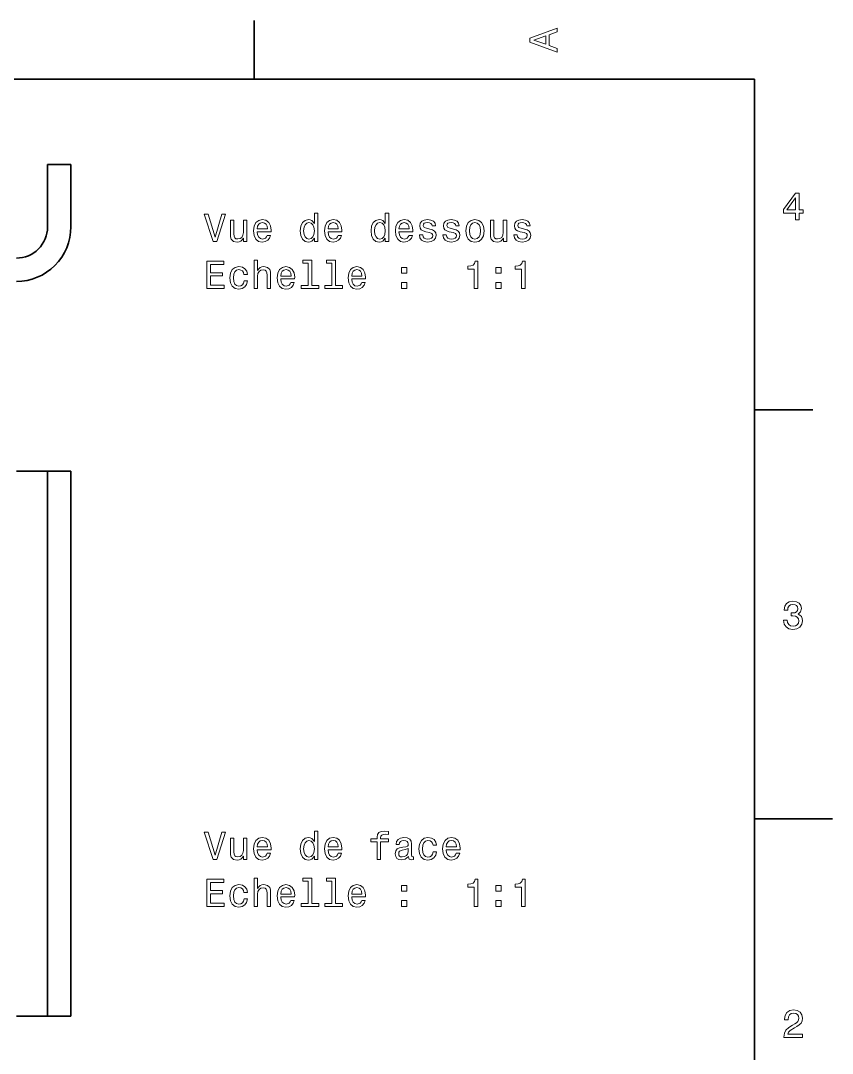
# Model space of a CAD drawing. Extents: x 0 to 297, y 0 to 210.
# Drawn here: x 192.7 to 297, y 74.9 to 207.5 of the extents above; entities that cross this region are included whole.
import ezdxf

# ---------------------------------------------------------------- set-up
doc = ezdxf.new("R2010")
doc.units = 0

msp = doc.modelspace()

# ---------------------------------------------------------------- linework, layer by layer
at = {"color": 7, "lineweight": 35, "ltscale": 0.1875}
for p, q in [((222.699997, 200), (222.699997, 207.5)), ((287, 157.5), (294.5, 157.5))]:
    msp.add_line(p, q, dxfattribs=at)
at = {"color": 7, "lineweight": 35}
for p, q in [((287, 200), (10, 200)), ((287, 10), (287, 200)), ((196.168152, 149.636536), (196.168152, 79.636543)), ((199.168152, 149.636536), (199.168152, 79.636543))]:
    msp.add_line(p, q, dxfattribs=at)
at = {"color": 7, "lineweight": 35, "ltscale": 0.2}
for p, q in [((196.168152, 189.00708), (196.168152, 181.00708)), ((199.168152, 189.00708), (199.168152, 181.00708))]:
    msp.add_line(p, q, dxfattribs=at)
at = {"color": 7, "lineweight": 35, "ltscale": 0.075}
for p, q in [((199.168152, 189.00708), (196.168152, 189.00708)), ((199.168152, 149.636536), (196.168152, 149.636536)), ((199.168152, 79.636543), (196.168152, 79.636543))]:
    msp.add_line(p, q, dxfattribs=at)
at = {"color": 7, "lineweight": 35, "ltscale": 0.1}
for p, q in [((196.168152, 149.636536), (192.168152, 149.636536)), ((196.168152, 79.636543), (192.168152, 79.636543))]:
    msp.add_line(p, q, dxfattribs=at)
at = {"color": 7, "lineweight": 35, "ltscale": 0.25}
msp.add_line((287, 105), (297, 105), dxfattribs=at)
at = {"color": 7, "lineweight": 13}
for points in [[(261.633209, 203.466858), (261.633209, 203.930847), (260.604401, 204.298996), (260.604401, 205.695969), (261.633209, 206.064133), (261.633209, 206.538193), (258.128174, 205.257217), (258.128174, 204.742798)], [(260.17572, 204.460388), (258.632477, 205), (260.17572, 205.539627)], [(292.277374, 181.916794), (292.731262, 181.916794), (292.731262, 182.784225), (293.23056, 182.784225), (293.23056, 183.187683), (292.731262, 183.187683), (292.731262, 185.341141), (292.272339, 185.341141), (290.739197, 183.228027), (290.739197, 182.784225), (292.277374, 182.784225)], [(291.162842, 183.187683), (292.277374, 184.756134), (292.277374, 183.187683)], [(218.56369, 182.655502), (217.686157, 179.674942), (216.783432, 182.655502), (216.304321, 182.655502), (217.434006, 179.150452), (217.938324, 179.150452), (219.042786, 182.655502)], [(221.766129, 181.858658), (221.322327, 181.858658), (221.322327, 180.295258), (221.271896, 179.932159), (221.125641, 179.669907), (220.898697, 179.508514), (220.601151, 179.458084), (220.36412, 179.498428), (220.212814, 179.619476), (220.12709, 179.826248), (220.106918, 180.118744), (220.106918, 181.858658), (219.663116, 181.858658), (219.663116, 180.0784), (219.678238, 179.720337), (219.774063, 179.422791), (220.066574, 179.150452), (220.535583, 179.054626), (220.78775, 179.089935), (221.004608, 179.18071), (221.191208, 179.337051), (221.342499, 179.563995), (221.342499, 179.150452), (221.766129, 179.150452)], [(223.102585, 180.375961), (224.877808, 180.375961), (224.882843, 180.582733), (224.802155, 181.162704), (224.580261, 181.59642), (224.227234, 181.858658), (223.758209, 181.954483), (223.299271, 181.853622), (222.946243, 181.571198), (222.719299, 181.112274), (222.638611, 180.50708), (222.714264, 179.886765), (222.941208, 179.432877), (223.289185, 179.150452), (223.743073, 179.054626), (224.136444, 179.120193), (224.459213, 179.291656), (224.696243, 179.563995), (224.832413, 179.927109), (224.393661, 179.927109), (224.302872, 179.725372), (224.171753, 179.574081), (223.798553, 179.453049), (223.511093, 179.508514), (223.294235, 179.685028), (223.153015, 179.972504), (223.102585, 180.360825)], [(230.450577, 179.569046), (230.450577, 179.150452), (230.894379, 179.150452), (230.894379, 182.771484), (230.455612, 182.771484), (230.455612, 181.445114), (230.117722, 181.8284), (229.91095, 181.919189), (229.67392, 181.954483), (229.245239, 181.853622), (228.912384, 181.571198), (228.695526, 181.11731), (228.619888, 180.50708), (228.695526, 179.896851), (228.912384, 179.437912), (229.245239, 179.150452), (229.67392, 179.054626), (229.91095, 179.089935), (230.122757, 179.18071)], [(232.210663, 180.375961), (233.98587, 180.375961), (233.990921, 180.582733), (233.910233, 181.162704), (233.688324, 181.59642), (233.335297, 181.858658), (232.866272, 181.954483), (232.407349, 181.853622), (232.054321, 181.571198), (231.827377, 181.112274), (231.746689, 180.50708), (231.822327, 179.886765), (232.049271, 179.432877), (232.397263, 179.150452), (232.851151, 179.054626), (233.244522, 179.120193), (233.567291, 179.291656), (233.804321, 179.563995), (233.940491, 179.927109), (233.501724, 179.927109), (233.41095, 179.725372), (233.279816, 179.574081), (232.906631, 179.453049), (232.619156, 179.508514), (232.402298, 179.685028), (232.261093, 179.972504), (232.210663, 180.360825)], [(239.55864, 179.569046), (239.55864, 179.150452), (240.002441, 179.150452), (240.002441, 182.771484), (239.56369, 182.771484), (239.56369, 181.445114), (239.225784, 181.8284), (239.019012, 181.919189), (238.781982, 181.954483), (238.353317, 181.853622), (238.020462, 181.571198), (237.803604, 181.11731), (237.727951, 180.50708), (237.803604, 179.896851), (238.020462, 179.437912), (238.353317, 179.150452), (238.781982, 179.054626), (239.019012, 179.089935), (239.230835, 179.18071)], [(241.318726, 180.375961), (243.093948, 180.375961), (243.098984, 180.582733), (243.018295, 181.162704), (242.796387, 181.59642), (242.443375, 181.858658), (241.97435, 181.954483), (241.515411, 181.853622), (241.162384, 181.571198), (240.93544, 181.112274), (240.854752, 180.50708), (240.930405, 179.886765), (241.157349, 179.432877), (241.505325, 179.150452), (241.959213, 179.054626), (242.352585, 179.120193), (242.675354, 179.291656), (242.912384, 179.563995), (243.048553, 179.927109), (242.609802, 179.927109), (242.519012, 179.725372), (242.387894, 179.574081), (242.014694, 179.453049), (241.727234, 179.508514), (241.510376, 179.685028), (241.369156, 179.972504), (241.318726, 180.360825)], [(245.292786, 180.728989), (244.86412, 180.829849), (244.546387, 180.945847), (244.440491, 181.182877), (244.470749, 181.349304), (244.57666, 181.470337), (244.748123, 181.54599), (244.995239, 181.576248), (245.232269, 181.54599), (245.418869, 181.4552), (245.539917, 181.319046), (245.590347, 181.137482), (246.024063, 181.137482), (246.024063, 181.147568), (245.94841, 181.475372), (245.741638, 181.73259), (245.418869, 181.893967), (244.995239, 181.954483), (244.566559, 181.893967), (244.253891, 181.727539), (244.057205, 181.480423), (243.996674, 181.16774), (244.042068, 180.865143), (244.183289, 180.653336), (244.415268, 180.502029), (244.753174, 180.396133), (245.247406, 180.275085), (245.549988, 180.149017), (245.630692, 180.048141), (245.66095, 179.896851), (245.615555, 179.710251), (245.494522, 179.569046), (245.297836, 179.478256), (245.035583, 179.447998), (244.758209, 179.478256), (244.556488, 179.584167), (244.420319, 179.755646), (244.364838, 179.992676), (243.936157, 179.992676), (244.006775, 179.589218), (244.213547, 179.296707), (244.541351, 179.120193), (244.995239, 179.054626), (245.469299, 179.120193), (245.817291, 179.296707), (246.029099, 179.579132), (246.104752, 179.947281), (246.049271, 180.264999), (245.892929, 180.481857), (245.635727, 180.623077)], [(248.328812, 180.728989), (247.900146, 180.829849), (247.582413, 180.945847), (247.476501, 181.182877), (247.506775, 181.349304), (247.612671, 181.470337), (247.784149, 181.54599), (248.031265, 181.576248), (248.268295, 181.54599), (248.454895, 181.4552), (248.575928, 181.319046), (248.626373, 181.137482), (249.060089, 181.137482), (249.060089, 181.147568), (248.984436, 181.475372), (248.777664, 181.73259), (248.454895, 181.893967), (248.031265, 181.954483), (247.602585, 181.893967), (247.289917, 181.727539), (247.093231, 181.480423), (247.0327, 181.16774), (247.078094, 180.865143), (247.219299, 180.653336), (247.451294, 180.502029), (247.789185, 180.396133), (248.283417, 180.275085), (248.586014, 180.149017), (248.666718, 180.048141), (248.69696, 179.896851), (248.651581, 179.710251), (248.530548, 179.569046), (248.333862, 179.478256), (248.071609, 179.447998), (247.794235, 179.478256), (247.592499, 179.584167), (247.456329, 179.755646), (247.400864, 179.992676), (246.972183, 179.992676), (247.042786, 179.589218), (247.249557, 179.296707), (247.577377, 179.120193), (248.031265, 179.054626), (248.505325, 179.120193), (248.853302, 179.296707), (249.065125, 179.579132), (249.140778, 179.947281), (249.085297, 180.264999), (248.928955, 180.481857), (248.671753, 180.623077)], [(249.907349, 180.502029), (249.988037, 179.886765), (250.220032, 179.432877), (250.588181, 179.150452), (251.082413, 179.054626), (251.571609, 179.150452), (251.939758, 179.427826), (252.171753, 179.881714), (252.257492, 180.502029), (252.171753, 181.11731), (251.939758, 181.576248), (251.571609, 181.853622), (251.082413, 181.954483), (250.588181, 181.853622), (250.220032, 181.571198), (249.988037, 181.11731)], [(255.162384, 181.858658), (254.718582, 181.858658), (254.718582, 180.295258), (254.668152, 179.932159), (254.521896, 179.669907), (254.294952, 179.508514), (253.997406, 179.458084), (253.760376, 179.498428), (253.60907, 179.619476), (253.523331, 179.826248), (253.503159, 180.118744), (253.503159, 181.858658), (253.059357, 181.858658), (253.059357, 180.0784), (253.074493, 179.720337), (253.170319, 179.422791), (253.462814, 179.150452), (253.931839, 179.054626), (254.18399, 179.089935), (254.400864, 179.18071), (254.587463, 179.337051), (254.738754, 179.563995), (254.738754, 179.150452), (255.162384, 179.150452)], [(257.43689, 180.728989), (257.008209, 180.829849), (256.690491, 180.945847), (256.584564, 181.182877), (256.614838, 181.349304), (256.720734, 181.470337), (256.892212, 181.54599), (257.139343, 181.576248), (257.376373, 181.54599), (257.562958, 181.4552), (257.68399, 181.319046), (257.734436, 181.137482), (258.168152, 181.137482), (258.168152, 181.147568), (258.092499, 181.475372), (257.885742, 181.73259), (257.562958, 181.893967), (257.139343, 181.954483), (256.710663, 181.893967), (256.39798, 181.727539), (256.201294, 181.480423), (256.140778, 181.16774), (256.186157, 180.865143), (256.327362, 180.653336), (256.559357, 180.502029), (256.897247, 180.396133), (257.391479, 180.275085), (257.694092, 180.149017), (257.77478, 180.048141), (257.805023, 179.896851), (257.759644, 179.710251), (257.638611, 179.569046), (257.441925, 179.478256), (257.179688, 179.447998), (256.902283, 179.478256), (256.700562, 179.584167), (256.564392, 179.755646), (256.508911, 179.992676), (256.080261, 179.992676), (256.150848, 179.589218), (256.357635, 179.296707), (256.685425, 179.120193), (257.139343, 179.054626), (257.613403, 179.120193), (257.961365, 179.296707), (258.173187, 179.579132), (258.24884, 179.947281), (258.193359, 180.264999), (258.037018, 180.481857), (257.779816, 180.623077)], [(223.102585, 180.749161), (223.158066, 181.097137), (223.294235, 181.35434), (223.501007, 181.510681), (223.773346, 181.566162), (224.040634, 181.510681), (224.247406, 181.35434), (224.373489, 181.097137), (224.418869, 180.749161)], [(229.749557, 181.556076), (230.042068, 181.485474), (230.263977, 181.288788), (230.395096, 180.960968), (230.445526, 180.50708), (230.395096, 180.048141), (230.263977, 179.720337), (230.042068, 179.5186), (229.749557, 179.453049), (229.472183, 179.5186), (229.260376, 179.720337), (229.119156, 180.053192), (229.073776, 180.50708), (229.119156, 180.955933), (229.260376, 181.283737), (229.472183, 181.485474)], [(232.210663, 180.749161), (232.266129, 181.097137), (232.402298, 181.35434), (232.60907, 181.510681), (232.881409, 181.566162), (233.148697, 181.510681), (233.355469, 181.35434), (233.481552, 181.097137), (233.526947, 180.749161)], [(238.857635, 181.556076), (239.150146, 181.485474), (239.37204, 181.288788), (239.503174, 180.960968), (239.553604, 180.50708), (239.503174, 180.048141), (239.37204, 179.720337), (239.150146, 179.5186), (238.857635, 179.453049), (238.580261, 179.5186), (238.368439, 179.720337), (238.227234, 180.053192), (238.181839, 180.50708), (238.227234, 180.955933), (238.368439, 181.283737), (238.580261, 181.485474)], [(241.318726, 180.749161), (241.374207, 181.097137), (241.510376, 181.35434), (241.717148, 181.510681), (241.989471, 181.566162), (242.256775, 181.510681), (242.463547, 181.35434), (242.58963, 181.097137), (242.63501, 180.749161)], [(250.361237, 180.50708), (250.406616, 180.960968), (250.547836, 181.288788), (250.77478, 181.490509), (251.082413, 181.561111), (251.38501, 181.490509), (251.611954, 181.293823), (251.753174, 180.960968), (251.803589, 180.50708), (251.753174, 180.048141), (251.611954, 179.715286), (251.38501, 179.513565), (251.082413, 179.447998), (250.77478, 179.513565), (250.547836, 179.715286), (250.406616, 180.048141)], [(216.62709, 173.103622), (218.8461, 173.103622), (218.8461, 173.527252), (217.091064, 173.527252), (217.091064, 174.712418), (218.654465, 174.712418), (218.654465, 175.130997), (217.091064, 175.130997), (217.091064, 176.179993), (218.805756, 176.179993), (218.805756, 176.603622), (216.62709, 176.603622)], [(222.714264, 173.103622), (223.158066, 173.103622), (223.158066, 174.667023), (223.203461, 175.025085), (223.349701, 175.287338), (223.57666, 175.44873), (223.879242, 175.509247), (224.121323, 175.458817), (224.272614, 175.322647), (224.348267, 175.095703), (224.373489, 174.793106), (224.373489, 173.103622), (224.817291, 173.103622), (224.817291, 174.883881), (224.797119, 175.241943), (224.706329, 175.539505), (224.408783, 175.811829), (223.944809, 175.907654), (223.692642, 175.87236), (223.475784, 175.776535), (223.294235, 175.625229), (223.158066, 175.418457), (223.158066, 176.724655), (222.714264, 176.724655)], [(229.668869, 176.351456), (229.668869, 173.476822), (228.756042, 173.476822), (228.756042, 173.103622), (231.020462, 173.103622), (231.020462, 173.476822), (230.112671, 173.476822), (230.112671, 176.724655), (228.9729, 176.724655), (228.9729, 176.351456)], [(232.704895, 176.351456), (232.704895, 173.476822), (231.792068, 173.476822), (231.792068, 173.103622), (234.056488, 173.103622), (234.056488, 173.476822), (233.148697, 173.476822), (233.148697, 176.724655), (232.008926, 176.724655), (232.008926, 176.351456)], [(250.991638, 173.103622), (251.450562, 173.103622), (251.450562, 176.628845), (251.107635, 176.628845), (251.016846, 176.321198), (250.835297, 176.114426), (250.557922, 175.993393), (250.174637, 175.953049), (250.174637, 175.594971), (250.991638, 175.594971)], [(257.06369, 173.103622), (257.522614, 173.103622), (257.522614, 176.628845), (257.179688, 176.628845), (257.088898, 176.321198), (256.907349, 176.114426), (256.629974, 175.993393), (256.246674, 175.953049), (256.246674, 175.594971), (257.06369, 175.594971)], [(221.403015, 174.914139), (221.841782, 174.914139), (221.751007, 175.317596), (221.534149, 175.63533), (221.196243, 175.832016), (220.757492, 175.907654), (220.273346, 175.806793), (219.905182, 175.524368), (219.673203, 175.065445), (219.592499, 174.450165), (219.668152, 173.839935), (219.895096, 173.386047), (220.253174, 173.103622), (220.742355, 173.007797), (221.176071, 173.08345), (221.513977, 173.295258), (221.745956, 173.628113), (221.846832, 174.071915), (221.423203, 174.071915), (221.347549, 173.789505), (221.206329, 173.577682), (221.004608, 173.446564), (220.757492, 173.406219), (220.44986, 173.471771), (220.227951, 173.673508), (220.091782, 174.001312), (220.046387, 174.465302), (220.091782, 174.919189), (220.232986, 175.246994), (220.459946, 175.44873), (220.757492, 175.519333), (221.01973, 175.473938), (221.216431, 175.357941), (221.347549, 175.166306)], [(226.138611, 174.329132), (227.913834, 174.329132), (227.918869, 174.535904), (227.838181, 175.115875), (227.616272, 175.549591), (227.26326, 175.811829), (226.794235, 175.907654), (226.335297, 175.806793), (225.982269, 175.524368), (225.755325, 175.065445), (225.674637, 174.460251), (225.75029, 173.839935), (225.977234, 173.386047), (226.325211, 173.103622), (226.779099, 173.007797), (227.17247, 173.073364), (227.495239, 173.244827), (227.732269, 173.517166), (227.868439, 173.88028), (227.429688, 173.88028), (227.338898, 173.678543), (227.207779, 173.527252), (226.834579, 173.406219), (226.547119, 173.461685), (226.330261, 173.638199), (226.189041, 173.925674), (226.138611, 174.313995)], [(226.138611, 174.702332), (226.194092, 175.050308), (226.330261, 175.30751), (226.537033, 175.463852), (226.809357, 175.519333), (227.07666, 175.463852), (227.283432, 175.30751), (227.4095, 175.050308), (227.454895, 174.702332)], [(235.246689, 174.329132), (237.021896, 174.329132), (237.026947, 174.535904), (236.946259, 175.115875), (236.72435, 175.549591), (236.371323, 175.811829), (235.902298, 175.907654), (235.443375, 175.806793), (235.090347, 175.524368), (234.863403, 175.065445), (234.7827, 174.460251), (234.858353, 173.839935), (235.085297, 173.386047), (235.433289, 173.103622), (235.887177, 173.007797), (236.280548, 173.073364), (236.603317, 173.244827), (236.840347, 173.517166), (236.976501, 173.88028), (236.53775, 173.88028), (236.446976, 173.678543), (236.315842, 173.527252), (235.942642, 173.406219), (235.655182, 173.461685), (235.438324, 173.638199), (235.297119, 173.925674), (235.246689, 174.313995)], [(235.246689, 174.702332), (235.302155, 175.050308), (235.438324, 175.30751), (235.645096, 175.463852), (235.917435, 175.519333), (236.184723, 175.463852), (236.391495, 175.30751), (236.517578, 175.050308), (236.562958, 174.702332)], [(241.626373, 175.060394), (242.322327, 175.060394), (242.322327, 175.811829), (241.626373, 175.811829)], [(253.770447, 175.060394), (254.466415, 175.060394), (254.466415, 175.811829), (253.770447, 175.811829)], [(241.626373, 173.103622), (242.322327, 173.103622), (242.322327, 173.855057), (241.626373, 173.855057)], [(253.770447, 173.103622), (254.466415, 173.103622), (254.466415, 173.855057), (253.770447, 173.855057)], [(290.729126, 130.51622), (290.729126, 130.480911), (290.809814, 129.996765), (291.046844, 129.633652), (291.420044, 129.401657), (291.914276, 129.315933), (292.438782, 129.401657), (292.832153, 129.623566), (293.08429, 129.976593), (293.175079, 130.430481), (293.134735, 130.728027), (293.023773, 130.970108), (292.842224, 131.156708), (292.600159, 131.292877), (292.927948, 131.565216), (293.043945, 131.998932), (292.968292, 132.392303), (292.751434, 132.68985), (292.398407, 132.87645), (291.914276, 132.942017), (291.460388, 132.861313), (291.112396, 132.63942), (290.885468, 132.286392), (290.809814, 131.817368), (290.809814, 131.782074), (291.258636, 131.782074), (291.299011, 132.104828), (291.430115, 132.336823), (291.641937, 132.478027), (291.939484, 132.528473), (292.201721, 132.488113), (292.393372, 132.382217), (292.509369, 132.210739), (292.554749, 131.97876), (292.509369, 131.731628), (292.388336, 131.565216), (292.176514, 131.46434), (291.889069, 131.434082), (291.692383, 131.439133), (291.692383, 131.04071), (291.939484, 131.050797), (292.257202, 131.005417), (292.494232, 130.884369), (292.635468, 130.687683), (292.685883, 130.430481), (292.630402, 130.13797), (292.484161, 129.921112), (292.252167, 129.784943), (291.944519, 129.739563), (291.626801, 129.789993), (291.394806, 129.941284), (291.248566, 130.183365), (291.193085, 130.51622)], [(218.56369, 103.284958), (217.686157, 100.304413), (216.783432, 103.284958), (216.304321, 103.284958), (217.434006, 99.779915), (217.938324, 99.779915), (219.042786, 103.284958)], [(221.766129, 102.488129), (221.322327, 102.488129), (221.322327, 100.924728), (221.271896, 100.561615), (221.125641, 100.29937), (220.898697, 100.137985), (220.601151, 100.087555), (220.36412, 100.127899), (220.212814, 100.248932), (220.12709, 100.455704), (220.106918, 100.748215), (220.106918, 102.488129), (219.663116, 102.488129), (219.663116, 100.70787), (219.678238, 100.3498), (219.774063, 100.052246), (220.066574, 99.779915), (220.535583, 99.684097), (220.78775, 99.719398), (221.004608, 99.810173), (221.191208, 99.966515), (221.342499, 100.193459), (221.342499, 99.779915), (221.766129, 99.779915)], [(223.102585, 101.005417), (224.877808, 101.005417), (224.882843, 101.212189), (224.802155, 101.79216), (224.580261, 102.225883), (224.227234, 102.488129), (223.758209, 102.583946), (223.299271, 102.483086), (222.946243, 102.200661), (222.719299, 101.74173), (222.638611, 101.136543), (222.714264, 100.516228), (222.941208, 100.062332), (223.289185, 99.779915), (223.743073, 99.684097), (224.136444, 99.749657), (224.459213, 99.921127), (224.696243, 100.193459), (224.832413, 100.556572), (224.393661, 100.556572), (224.302872, 100.354843), (224.171753, 100.203545), (223.798553, 100.082512), (223.511093, 100.137985), (223.294235, 100.314499), (223.153015, 100.601959), (223.102585, 100.990288)], [(223.102585, 101.378616), (223.158066, 101.726601), (223.294235, 101.983803), (223.501007, 102.140144), (223.773346, 102.195618), (224.040634, 102.140144), (224.247406, 101.983803), (224.373489, 101.726601), (224.418869, 101.378616)], [(230.450577, 100.198502), (230.450577, 99.779915), (230.894379, 99.779915), (230.894379, 103.400955), (230.455612, 103.400955), (230.455612, 102.074585), (230.117722, 102.45787), (229.91095, 102.548645), (229.67392, 102.583946), (229.245239, 102.483086), (228.912384, 102.200661), (228.695526, 101.746773), (228.619888, 101.136543), (228.695526, 100.526314), (228.912384, 100.067375), (229.245239, 99.779915), (229.67392, 99.684097), (229.91095, 99.719398), (230.122757, 99.810173)], [(229.749557, 102.185532), (230.042068, 102.114929), (230.263977, 101.918243), (230.395096, 101.590431), (230.445526, 101.136543), (230.395096, 100.677612), (230.263977, 100.3498), (230.042068, 100.148071), (229.749557, 100.082512), (229.472183, 100.148071), (229.260376, 100.3498), (229.119156, 100.682655), (229.073776, 101.136543), (229.119156, 101.585388), (229.260376, 101.9132), (229.472183, 102.114929)], [(232.210663, 101.005417), (233.98587, 101.005417), (233.990921, 101.212189), (233.910233, 101.79216), (233.688324, 102.225883), (233.335297, 102.488129), (232.866272, 102.583946), (232.407349, 102.483086), (232.054321, 102.200661), (231.827377, 101.74173), (231.746689, 101.136543), (231.822327, 100.516228), (232.049271, 100.062332), (232.397263, 99.779915), (232.851151, 99.684097), (233.244522, 99.749657), (233.567291, 99.921127), (233.804321, 100.193459), (233.940491, 100.556572), (233.501724, 100.556572), (233.41095, 100.354843), (233.279816, 100.203545), (232.906631, 100.082512), (232.619156, 100.137985), (232.402298, 100.314499), (232.261093, 100.601959), (232.210663, 100.990288)], [(232.210663, 101.378616), (232.266129, 101.726601), (232.402298, 101.983803), (232.60907, 102.140144), (232.881409, 102.195618), (233.148697, 102.140144), (233.355469, 101.983803), (233.481552, 101.726601), (233.526947, 101.378616)], [(238.509644, 102.019112), (238.509644, 99.779915), (238.953461, 99.779915), (238.953461, 102.019112), (239.962097, 102.019112), (239.962097, 102.397346), (238.953461, 102.397346), (238.953461, 102.563774), (238.988754, 102.765503), (239.104752, 102.901672), (239.301437, 102.982361), (239.583862, 103.012627), (239.962097, 102.992455), (239.962097, 103.375732), (239.483002, 103.400955), (239.049286, 103.35556), (238.746689, 103.219398), (238.565125, 102.982361), (238.509644, 102.64447), (238.509644, 102.397346), (237.697693, 102.397346), (237.697693, 102.019112)], [(242.539185, 100.132942), (242.539185, 100.117813), (242.564407, 99.946342), (242.64006, 99.825302), (242.957779, 99.729485), (243.204895, 99.769829), (243.204895, 100.11277), (243.098984, 100.097641), (242.957779, 100.1632), (242.932556, 100.364929), (242.932556, 101.766945), (242.87204, 102.125015), (242.695526, 102.377174), (242.387894, 102.528473), (241.954178, 102.583946), (241.530548, 102.52343), (241.217865, 102.351959), (241.021179, 102.084671), (240.955612, 101.731644), (240.955612, 101.701385), (241.354034, 101.701385), (241.389328, 101.9132), (241.50029, 102.064499), (241.681839, 102.155273), (241.939041, 102.190575), (242.186157, 102.165359), (242.362671, 102.089714), (242.468582, 101.958588), (242.503891, 101.777031), (242.483719, 101.565216), (242.403015, 101.459312), (242.201294, 101.408875), (241.823059, 101.36853), (241.389328, 101.277756), (241.081696, 101.116371), (240.900146, 100.864212), (240.844666, 100.491013), (240.895096, 100.158157), (241.051437, 99.911041), (241.303604, 99.7547), (241.651581, 99.699226), (242.120605, 99.80513)], [(245.691208, 101.590431), (246.129974, 101.590431), (246.039185, 101.993889), (245.822327, 102.311615), (245.484436, 102.508301), (245.04567, 102.583946), (244.561523, 102.483086), (244.193359, 102.200661), (243.96138, 101.74173), (243.880692, 101.126457), (243.956329, 100.516228), (244.183289, 100.062332), (244.541351, 99.779915), (245.030548, 99.684097), (245.464264, 99.759743), (245.802155, 99.971558), (246.034149, 100.304413), (246.13501, 100.748215), (245.71138, 100.748215), (245.635727, 100.465797), (245.494522, 100.253975), (245.292786, 100.122856), (245.04567, 100.082512), (244.738037, 100.148071), (244.516129, 100.3498), (244.379974, 100.677612), (244.334579, 101.141586), (244.379974, 101.595474), (244.521179, 101.923286), (244.748123, 102.125015), (245.04567, 102.195618), (245.307922, 102.15023), (245.504608, 102.034241), (245.635727, 101.842598)], [(247.390778, 101.005417), (249.165985, 101.005417), (249.171036, 101.212189), (249.090332, 101.79216), (248.868439, 102.225883), (248.515411, 102.488129), (248.046387, 102.583946), (247.587463, 102.483086), (247.234436, 102.200661), (247.007492, 101.74173), (246.926788, 101.136543), (247.002441, 100.516228), (247.229385, 100.062332), (247.577377, 99.779915), (248.031265, 99.684097), (248.424637, 99.749657), (248.747406, 99.921127), (248.984436, 100.193459), (249.120605, 100.556572), (248.681839, 100.556572), (248.591064, 100.354843), (248.45993, 100.203545), (248.086731, 100.082512), (247.799271, 100.137985), (247.582413, 100.314499), (247.441208, 100.601959), (247.390778, 100.990288)], [(247.390778, 101.378616), (247.446243, 101.726601), (247.582413, 101.983803), (247.789185, 102.140144), (248.061523, 102.195618), (248.328812, 102.140144), (248.535583, 101.983803), (248.661667, 101.726601), (248.707062, 101.378616)], [(242.488754, 100.728043), (242.428238, 100.465797), (242.266861, 100.264061), (242.02478, 100.132942), (241.727234, 100.087555), (241.535583, 100.11277), (241.399414, 100.193459), (241.31369, 100.334671), (241.288467, 100.531357), (241.30864, 100.70787), (241.389328, 100.833946), (241.712097, 100.975159), (242.120605, 101.035675), (242.488754, 101.156715)], [(216.62709, 93.733086), (218.8461, 93.733086), (218.8461, 94.156715), (217.091064, 94.156715), (217.091064, 95.341873), (218.654465, 95.341873), (218.654465, 95.76046), (217.091064, 95.76046), (217.091064, 96.809456), (218.805756, 96.809456), (218.805756, 97.233086), (216.62709, 97.233086)], [(222.714264, 93.733086), (223.158066, 93.733086), (223.158066, 95.296486), (223.203461, 95.654556), (223.349701, 95.916801), (223.57666, 96.078186), (223.879242, 96.138702), (224.121323, 96.088272), (224.272614, 95.952103), (224.348267, 95.725159), (224.373489, 95.422569), (224.373489, 93.733086), (224.817291, 93.733086), (224.817291, 95.513344), (224.797119, 95.871414), (224.706329, 96.168968), (224.408783, 96.441299), (223.944809, 96.537117), (223.692642, 96.501816), (223.475784, 96.405998), (223.294235, 96.2547), (223.158066, 96.047928), (223.158066, 97.354126), (222.714264, 97.354126)], [(229.668869, 96.980927), (229.668869, 94.106285), (228.756042, 94.106285), (228.756042, 93.733086), (231.020462, 93.733086), (231.020462, 94.106285), (230.112671, 94.106285), (230.112671, 97.354126), (228.9729, 97.354126), (228.9729, 96.980927)], [(232.704895, 96.980927), (232.704895, 94.106285), (231.792068, 94.106285), (231.792068, 93.733086), (234.056488, 93.733086), (234.056488, 94.106285), (233.148697, 94.106285), (233.148697, 97.354126), (232.008926, 97.354126), (232.008926, 96.980927)], [(250.991638, 93.733086), (251.450562, 93.733086), (251.450562, 97.258301), (251.107635, 97.258301), (251.016846, 96.950668), (250.835297, 96.743896), (250.557922, 96.622856), (250.174637, 96.582512), (250.174637, 96.224442), (250.991638, 96.224442)], [(257.06369, 93.733086), (257.522614, 93.733086), (257.522614, 97.258301), (257.179688, 97.258301), (257.088898, 96.950668), (256.907349, 96.743896), (256.629974, 96.622856), (256.246674, 96.582512), (256.246674, 96.224442), (257.06369, 96.224442)], [(221.403015, 95.543602), (221.841782, 95.543602), (221.751007, 95.94706), (221.534149, 96.264786), (221.196243, 96.461472), (220.757492, 96.537117), (220.273346, 96.436256), (219.905182, 96.153831), (219.673203, 95.694901), (219.592499, 95.079628), (219.668152, 94.469398), (219.895096, 94.015503), (220.253174, 93.733086), (220.742355, 93.637268), (221.176071, 93.712914), (221.513977, 93.924728), (221.745956, 94.257584), (221.846832, 94.701385), (221.423203, 94.701385), (221.347549, 94.418968), (221.206329, 94.207146), (221.004608, 94.076027), (220.757492, 94.035683), (220.44986, 94.101242), (220.227951, 94.302971), (220.091782, 94.630783), (220.046387, 95.094757), (220.091782, 95.548645), (220.232986, 95.876457), (220.459946, 96.078186), (220.757492, 96.148788), (221.01973, 96.103401), (221.216431, 95.987411), (221.347549, 95.795769)], [(226.138611, 94.958588), (227.913834, 94.958588), (227.918869, 95.165359), (227.838181, 95.745331), (227.616272, 96.179054), (227.26326, 96.441299), (226.794235, 96.537117), (226.335297, 96.436256), (225.982269, 96.153831), (225.755325, 95.694901), (225.674637, 95.089714), (225.75029, 94.469398), (225.977234, 94.015503), (226.325211, 93.733086), (226.779099, 93.637268), (227.17247, 93.702827), (227.495239, 93.874298), (227.732269, 94.146629), (227.868439, 94.509743), (227.429688, 94.509743), (227.338898, 94.308014), (227.207779, 94.156715), (226.834579, 94.035683), (226.547119, 94.091156), (226.330261, 94.26767), (226.189041, 94.55513), (226.138611, 94.943459)], [(226.138611, 95.331787), (226.194092, 95.679771), (226.330261, 95.936974), (226.537033, 96.093315), (226.809357, 96.148788), (227.07666, 96.093315), (227.283432, 95.936974), (227.4095, 95.679771), (227.454895, 95.331787)], [(235.246689, 94.958588), (237.021896, 94.958588), (237.026947, 95.165359), (236.946259, 95.745331), (236.72435, 96.179054), (236.371323, 96.441299), (235.902298, 96.537117), (235.443375, 96.436256), (235.090347, 96.153831), (234.863403, 95.694901), (234.7827, 95.089714), (234.858353, 94.469398), (235.085297, 94.015503), (235.433289, 93.733086), (235.887177, 93.637268), (236.280548, 93.702827), (236.603317, 93.874298), (236.840347, 94.146629), (236.976501, 94.509743), (236.53775, 94.509743), (236.446976, 94.308014), (236.315842, 94.156715), (235.942642, 94.035683), (235.655182, 94.091156), (235.438324, 94.26767), (235.297119, 94.55513), (235.246689, 94.943459)], [(235.246689, 95.331787), (235.302155, 95.679771), (235.438324, 95.936974), (235.645096, 96.093315), (235.917435, 96.148788), (236.184723, 96.093315), (236.391495, 95.936974), (236.517578, 95.679771), (236.562958, 95.331787)], [(241.626373, 95.689857), (242.322327, 95.689857), (242.322327, 96.441299), (241.626373, 96.441299)], [(253.770447, 95.689857), (254.466415, 95.689857), (254.466415, 96.441299), (253.770447, 96.441299)], [(241.626373, 93.733086), (242.322327, 93.733086), (242.322327, 94.484528), (241.626373, 94.484528)], [(253.770447, 93.733086), (254.466415, 93.733086), (254.466415, 94.484528), (253.770447, 94.484528)], [(290.76947, 76.916786), (293.175079, 76.916786), (293.175079, 77.350502), (291.273773, 77.350502), (291.3797, 77.587532), (291.561249, 77.784218), (292.121033, 78.142288), (292.418579, 78.293587), (292.751434, 78.510445), (292.988464, 78.762604), (293.124634, 79.060158), (293.175079, 79.398056), (293.089355, 79.821686), (292.852325, 80.154541), (292.489197, 80.366356), (292.020172, 80.442001), (291.536041, 80.35627), (291.167877, 80.119232), (290.930847, 79.740997), (290.850159, 79.241714), (290.850159, 79.171112), (291.309082, 79.171112), (291.309082, 79.211456), (291.354462, 79.554398), (291.490631, 79.806557), (291.707489, 79.967941), (291.994965, 80.023415), (292.287476, 79.972984), (292.504333, 79.846901), (292.645538, 79.650215), (292.695984, 79.403099), (292.660675, 79.171112), (292.56485, 78.974426), (292.403473, 78.802956), (292.181549, 78.651657), (291.884003, 78.490273), (291.389771, 78.177589), (291.041779, 77.844742), (290.835022, 77.441284), (290.76947, 76.931915)]]:
    msp.add_lwpolyline(points, close=True, dxfattribs=at)
at = {"color": 7, "lineweight": 35}
for radius in [7, 4]:
    msp.add_arc((192.168152, 181.00708), radius, 269.999997, 0, dxfattribs=at)

doc.saveas('drawing.dxf')
